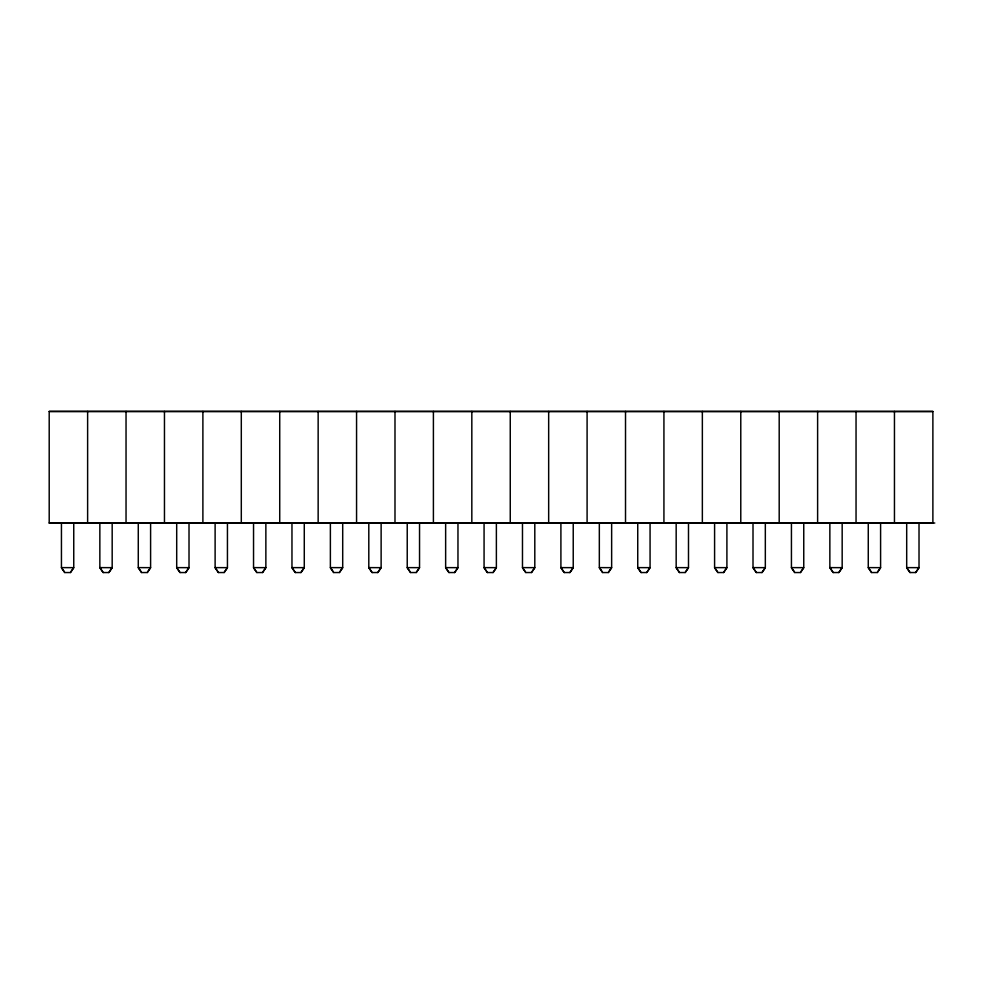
<?xml version="1.0" encoding="UTF-8"?>
<svg xmlns="http://www.w3.org/2000/svg" width="984" height="984" viewBox="0 0 984 984"><rect width="100%" height="100%" fill="white"/><g stroke="black" fill="none" stroke-linecap="round" stroke-linejoin="round"><path stroke-width="1.48" d="M61.439 523.008L61.439 567.657L64.76 572.553L70.43 572.553L73.751 567.62L73.751 523.008M99.851 523.008L99.851 567.657L103.185 572.553L108.855 572.553L112.176 567.62L112.176 523.008M138.277 523.008L138.277 567.657L141.598 572.553L147.268 572.54L150.601 567.62L150.601 523.008M176.702 523.008L176.702 567.657L180.023 572.553L185.693 572.553L189.014 567.62L189.014 523.008M215.115 523.008L215.115 567.657L218.436 572.553L224.118 572.54L227.439 567.62L227.439 523.008M253.54 523.008L253.54 567.657L256.861 572.553L262.531 572.553L265.865 567.62L265.865 523.008M291.965 523.008L291.965 567.657L295.286 572.553L300.956 572.553L304.277 567.62L304.277 523.008M330.378 523.008L330.378 567.657L333.699 572.553L339.382 572.54L342.703 567.62L342.703 523.008M368.803 523.008L368.803 567.657L372.124 572.553L377.794 572.54L381.128 567.62L381.128 523.008M407.228 523.008L407.228 567.657L410.549 572.553L416.22 572.54L419.541 567.62L419.541 523.008M445.641 523.008L445.641 567.657L448.962 572.553L454.645 572.54L457.966 567.62L457.966 523.008M484.067 523.008L484.067 567.657L487.387 572.553L493.058 572.553L496.379 567.62L496.379 523.008M522.479 523.008L522.479 567.657L525.813 572.553L531.483 572.54L534.804 567.62L534.804 523.008M560.905 523.008L560.905 567.657L564.226 572.553L569.908 572.553L573.229 567.62L573.229 523.008M599.33 523.008L599.33 567.657L602.651 572.553L608.321 572.553L611.642 567.62L611.642 523.008M637.743 523.008L637.743 567.657L641.076 572.553L646.746 572.54L650.067 567.62L650.067 523.008M676.168 523.008L676.168 567.657L679.489 572.553L685.171 572.54L688.492 567.62L688.492 523.008M714.593 523.008L714.593 567.657L717.914 572.553L723.584 572.54L726.905 567.62L726.905 523.008M753.006 523.008L753.006 567.657L756.339 572.553L762.01 572.553L765.331 567.62L765.331 523.008M791.431 523.008L791.431 567.657L794.752 572.553L800.423 572.553L803.756 567.62L803.756 523.008M829.856 523.008L829.856 567.657L833.177 572.553L838.848 572.54L842.169 567.62L842.169 523.008M868.269 523.008L868.269 567.657L871.59 572.553L877.273 572.54L880.594 567.62L880.594 523.008M906.694 523.008L906.694 567.657L910.015 572.553L915.686 572.54L919.019 567.62L919.019 523.008M70.43 572.553L73.751 567.657L61.439 567.62L64.76 572.54M108.855 572.553L112.176 567.657L99.851 567.62L103.185 572.54M147.268 572.553L150.601 567.657L138.277 567.62L141.598 572.54M185.693 572.553L189.014 567.657L176.702 567.62L180.023 572.54M224.118 572.553L227.439 567.657L215.115 567.62L218.436 572.54M262.531 572.553L265.865 567.657L253.54 567.62L256.861 572.54M300.956 572.553L304.277 567.657L291.965 567.62L295.286 572.54M339.382 572.553L342.703 567.657L330.378 567.62L333.699 572.54M377.794 572.553L381.128 567.657L368.803 567.62L372.124 572.54M416.22 572.553L419.541 567.657L407.228 567.62L410.549 572.54M454.645 572.553L457.966 567.657L445.641 567.62L448.962 572.54M493.058 572.553L496.379 567.657L484.067 567.62L487.387 572.54M531.483 572.553L534.804 567.657L522.479 567.62L525.813 572.54M569.908 572.553L573.229 567.657L560.905 567.62L564.226 572.54M608.321 572.553L611.642 567.657L599.33 567.62L602.651 572.54M646.746 572.553L650.067 567.657L637.743 567.62L641.076 572.54M685.171 572.553L688.492 567.657L676.168 567.62L679.489 572.54M723.584 572.553L726.905 567.657L714.593 567.62L717.914 572.54M762.01 572.553L765.331 567.657L753.006 567.62L756.339 572.54M800.423 572.553L803.756 567.657L791.431 567.62L794.752 572.54M838.848 572.553L842.169 567.657L829.856 567.62L833.177 572.54M877.273 572.553L880.594 567.657L868.269 567.62L871.59 572.54M915.686 572.553L919.019 567.657L906.694 567.62L910.015 572.54M49.2 411.447L932.881 411.447L932.881 523.058L49.2 523.058L49.2 411.447L932.881 411.509M49.2 523.021L934.8 523.021M894.456 411.447L894.456 523.058M856.043 411.447L856.043 523.058M817.618 411.447L817.618 523.058M779.193 411.447L779.193 523.058M740.78 411.447L740.78 523.058M702.355 411.447L702.355 523.058M663.929 411.447L663.929 523.058M625.516 411.447L625.516 523.058M587.091 411.447L587.091 523.058M548.666 411.447L548.666 523.058M510.253 411.447L510.253 523.058M471.828 411.447L471.828 523.058M433.403 411.447L433.403 523.058M394.99 411.447L394.99 523.058M356.565 411.447L356.565 523.058M318.152 411.447L318.152 523.058M279.727 411.447L279.727 523.058M241.301 411.447L241.301 523.058M202.888 411.447L202.888 523.058M164.463 411.447L164.463 523.058M126.038 411.447L126.038 523.058M87.625 411.447L87.625 523.058"/></g></svg>
